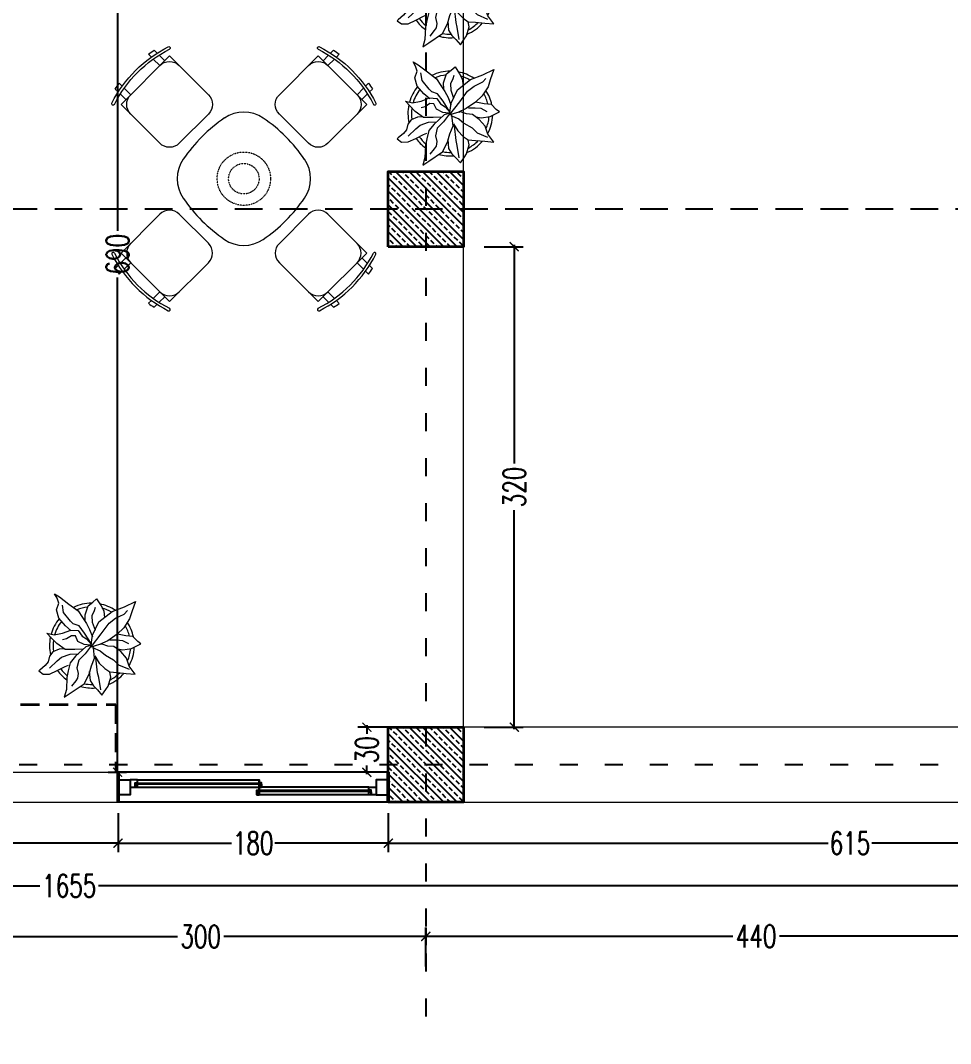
# Model space of a CAD drawing. Header units: centimetres. Extents: x -3207095 to 15275363, y -32656 to 4798027.
# Drawn here: x 682702 to 683321, y 4436656 to 4437338 of the extents above; entities that cross this region are included whole.
import ezdxf

# ---------------------------------------------------------------- set-up
doc = ezdxf.new("R2010")
doc.units = ezdxf.units.CM
for name, pattern in [('ACAD_ISO03W100', [30, 12, -18]), ('DASHED', [19.05, 12.7, -6.35]), ('DUZ', [500, 500]), ('HIDDEN', [0.375, 0.25, -0.125])]:
    doc.linetypes.add(name, pattern=pattern)
doc.layers.get('0').update_dxf_attribs({"color": 1, "linetype": 'DUZ'})
for name, color, linetype in [('AGAC', 116, 'Continuous'), ('DIM', 1, 'DUZ'), ('KOLTAR_F', 145, 'Continuous'), ('PEN', 161, 'Continuous')]:
    doc.layers.add(name, color=color, linetype=linetype)
for name, color, linetype, lineweight in [('cam', 143, 'Continuous', 20), ('DUV', 220, 'Continuous', 50), ('DUVAR', 7, 'Continuous', 35), ('Fix. Furniture', 144, 'Continuous', 9), ('gor25', 142, 'Continuous', 25), ('iç duvar', 7, 'Continuous', 50), ('KOLON_F', 3, 'Continuous', 35), ('Wall', 7, 'Continuous', 35)]:
    doc.layers.add(name, color=color, linetype=linetype, lineweight=lineweight)
doc.styles.add('ATT', font='romans.shx')
doc.styles.add('DIM', font='ROMANSTW.SHX', dxfattribs={"width": 0.7})
doc.dimstyles.new('1_100', dxfattribs={"dimtxt": 15, "dimasz": 6, "dimexe": 6, "dimexo": 0, "dimgap": 2, "dimtad": 0, "dimdec": 1, "dimzin": 11, "dimdsep": 46, "dimtxsty": 'DIM', "dimblk": 'ARCHTICK', "dimcen": 3, "dimdle": 1.25, "dimclrt": 2, "dimadec": 0, "dimazin": 0, "dimtfac": 1.25, "dimtdec": 1, "dimtix": 1, "dimtofl": 0, "dimtmove": 1, "dimatfit": 3, "dimldrblk": 'ARCHTICK', "dimfxl": 20, "dimfxlon": 1, "dimtolj": 1, "dimtzin": 0, "dimarcsym": 0})

# ---------------------------------------------------------------- blocks, each defined once
blk = doc.blocks.new('_ArchTick')
at = {"color": 0, "linetype": 'ByBlock', "const_width": 0.15}
blk.add_lwpolyline([(-0.5, -0.5), (0.5, 0.5)], dxfattribs=at)
blk = doc.blocks.new('*D5577')
at = {"layer": 'Defpoints', "color": 0, "linetype": 'Continuous', "lineweight": 5, "transparency": 16777216}
for p in [(682946.79, 4439774.74), (682766.79, 4439756.93), (682946.79, 0)]:
    blk.add_point(p, dxfattribs=at)
at = {"layer": 'DIM', "color": 0, "linetype": 'Continuous', "lineweight": -2, "transparency": 16777216}
for p, q in [((682766.79, 4439756.93), (682766.79, 4439780.74)), ((682946.79, 4439754.74), (682946.79, 4439780.74)), ((682765.54, 4439774.74), (682842.29, 4439774.74)), ((682948.04, 4439774.74), (682871.29, 4439774.74))]:
    blk.add_line(p, q, dxfattribs=at)
at = {"layer": 'DIM', "color": 0, "linetype": 'Continuous', "lineweight": -2, "transparency": 16777216, "xscale": 6, "yscale": 6, "zscale": 6, "rotation": 180}
blk.add_blockref('_ArchTick', (682766.79, 4439774.74), dxfattribs=at)
at = {"layer": 'DIM', "color": 0, "linetype": 'Continuous', "lineweight": -2, "transparency": 16777216, "xscale": 6, "yscale": 6, "zscale": 6}
blk.add_blockref('_ArchTick', (682946.79, 4439774.74), dxfattribs=at)
at = {"layer": 'DIM', "color": 2, "linetype": 'Continuous', "lineweight": 5, "transparency": 16777216, "insert": (682856.79, 4439774.74), "char_height": 15, "attachment_point": 5, "style": 'DIM'}
blk.add_mtext('\\A1;180', dxfattribs=at)
blk = doc.blocks.new('*D4526')
at = {"layer": 'Defpoints', "color": 0, "linetype": 'Continuous', "lineweight": 5, "transparency": 16777216}
for p in [(681906.79, 4436816.93), (682766.79, 4436816.93), (682766.79, 4436789.69)]:
    blk.add_point(p, dxfattribs=at)
at = {"layer": 'DIM', "color": 0, "linetype": 'Continuous', "lineweight": -2, "transparency": 16777216}
for p, q in [((681906.79, 4436809.69), (681906.79, 4436783.69)), ((682766.79, 4436809.69), (682766.79, 4436783.69)), ((681905.54, 4436789.69), (682321.29, 4436789.69)), ((682768.04, 4436789.69), (682352.29, 4436789.69))]:
    blk.add_line(p, q, dxfattribs=at)
at = {"layer": 'DIM', "color": 0, "linetype": 'Continuous', "lineweight": -2, "transparency": 16777216, "xscale": 6, "yscale": 6, "zscale": 6, "rotation": 180}
blk.add_blockref('_ArchTick', (681906.79, 4436789.69), dxfattribs=at)
at = {"layer": 'DIM', "color": 0, "linetype": 'Continuous', "lineweight": -2, "transparency": 16777216, "xscale": 6, "yscale": 6, "zscale": 6}
blk.add_blockref('_ArchTick', (682766.79, 4436789.69), dxfattribs=at)
at = {"layer": 'DIM', "color": 2, "linetype": 'Continuous', "lineweight": 5, "transparency": 16777216, "insert": (682336.79, 4436789.69), "char_height": 15, "attachment_point": 5, "style": 'DIM'}
blk.add_mtext('\\A1;860', dxfattribs=at)
blk = doc.blocks.new('*D5606')
at = {"layer": 'Defpoints', "color": 0, "linetype": 'Continuous', "lineweight": 5, "transparency": 16777216}
for p in [(682766.79, 4436816.93), (682946.79, 4436816.93), (682946.79, 4436789.69)]:
    blk.add_point(p, dxfattribs=at)
at = {"layer": 'DIM', "color": 0, "linetype": 'Continuous', "lineweight": -2, "transparency": 16777216}
for p, q in [((682766.79, 4436809.69), (682766.79, 4436783.69)), ((682946.79, 4436809.69), (682946.79, 4436783.69)), ((682765.54, 4436789.69), (682842.29, 4436789.69)), ((682948.04, 4436789.69), (682871.29, 4436789.69))]:
    blk.add_line(p, q, dxfattribs=at)
at = {"layer": 'DIM', "color": 0, "linetype": 'Continuous', "lineweight": -2, "transparency": 16777216, "xscale": 6, "yscale": 6, "zscale": 6, "rotation": 180}
blk.add_blockref('_ArchTick', (682766.79, 4436789.69), dxfattribs=at)
at = {"layer": 'DIM', "color": 0, "linetype": 'Continuous', "lineweight": -2, "transparency": 16777216, "xscale": 6, "yscale": 6, "zscale": 6}
blk.add_blockref('_ArchTick', (682946.79, 4436789.69), dxfattribs=at)
at = {"layer": 'DIM', "color": 2, "linetype": 'Continuous', "lineweight": 5, "transparency": 16777216, "insert": (682856.79, 4436789.69), "char_height": 15, "attachment_point": 5, "style": 'DIM'}
blk.add_mtext('\\A1;180', dxfattribs=at)
blk = doc.blocks.new('*D5607')
at = {"layer": 'Defpoints', "color": 0, "linetype": 'Continuous', "lineweight": 5, "transparency": 16777216}
for p in [(682946.79, 4436816.93), (683561.79, 4436816.93), (683561.79, 4436789.69)]:
    blk.add_point(p, dxfattribs=at)
at = {"layer": 'DIM', "color": 0, "linetype": 'Continuous', "lineweight": -2, "transparency": 16777216}
for p, q in [((682946.79, 4436809.69), (682946.79, 4436783.69)), ((683561.79, 4436809.69), (683561.79, 4436783.69)), ((682945.54, 4436789.69), (683239.79, 4436789.69)), ((683563.04, 4436789.69), (683268.79, 4436789.69))]:
    blk.add_line(p, q, dxfattribs=at)
at = {"layer": 'DIM', "color": 0, "linetype": 'Continuous', "lineweight": -2, "transparency": 16777216, "xscale": 6, "yscale": 6, "zscale": 6, "rotation": 180}
blk.add_blockref('_ArchTick', (682946.79, 4436789.69), dxfattribs=at)
at = {"layer": 'DIM', "color": 0, "linetype": 'Continuous', "lineweight": -2, "transparency": 16777216, "xscale": 6, "yscale": 6, "zscale": 6}
blk.add_blockref('_ArchTick', (683561.79, 4436789.69), dxfattribs=at)
at = {"layer": 'DIM', "color": 2, "linetype": 'Continuous', "lineweight": 5, "transparency": 16777216, "insert": (683254.29, 4436789.69), "char_height": 15, "attachment_point": 5, "style": 'DIM'}
blk.add_mtext('\\A1;615', dxfattribs=at)
blk = doc.blocks.new('*D4549')
at = {"layer": 'Defpoints', "color": 0, "linetype": 'Continuous', "lineweight": 5, "transparency": 16777216}
for p in [(681906.79, 4436783.69), (683561.79, 4436783.1), (683561.79, 4436761.27)]:
    blk.add_point(p, dxfattribs=at)
at = {"layer": 'DIM', "color": 0, "linetype": 'Continuous', "lineweight": -2, "transparency": 16777216}
for p, q in [((681906.79, 4436781.27), (681906.79, 4436755.27)), ((683561.79, 4436781.27), (683561.79, 4436755.27)), ((681905.54, 4436761.27), (682714.79, 4436761.27)), ((683563.04, 4436761.27), (682753.79, 4436761.27))]:
    blk.add_line(p, q, dxfattribs=at)
at = {"layer": 'DIM', "color": 0, "linetype": 'Continuous', "lineweight": -2, "transparency": 16777216, "xscale": 6, "yscale": 6, "zscale": 6, "rotation": 180}
blk.add_blockref('_ArchTick', (681906.79, 4436761.27), dxfattribs=at)
at = {"layer": 'DIM', "color": 0, "linetype": 'Continuous', "lineweight": -2, "transparency": 16777216, "xscale": 6, "yscale": 6, "zscale": 6}
blk.add_blockref('_ArchTick', (683561.79, 4436761.27), dxfattribs=at)
at = {"layer": 'DIM', "color": 2, "linetype": 'Continuous', "lineweight": 5, "transparency": 16777216, "insert": (682734.29, 4436761.27), "char_height": 15, "attachment_point": 5, "style": 'DIM'}
blk.add_mtext('\\A1;1655', dxfattribs=at)
blk = doc.blocks.new('*D5638')
at = {"layer": 'Defpoints', "color": 0, "linetype": 'Continuous', "lineweight": 5, "transparency": 16777216}
for p in [(682671.79, 4436733.23), (682971.79, 4436727.51), (682971.79, 4436679.07)]:
    blk.add_point(p, dxfattribs=at)
at = {"layer": 'DIM', "color": 0, "linetype": 'Continuous', "lineweight": -2, "transparency": 16777216}
for p, q in [((682671.79, 4436733.23), (682671.79, 4436721.51)), ((682971.79, 4436707.51), (682971.79, 4436733.51)), ((682670.54, 4436727.51), (682806.29, 4436727.51)), ((682973.04, 4436727.51), (682837.29, 4436727.51))]:
    blk.add_line(p, q, dxfattribs=at)
at = {"layer": 'DIM', "color": 0, "linetype": 'Continuous', "lineweight": -2, "transparency": 16777216, "xscale": 6, "yscale": 6, "zscale": 6, "rotation": 180}
blk.add_blockref('_ArchTick', (682671.79, 4436727.51), dxfattribs=at)
at = {"layer": 'DIM', "color": 0, "linetype": 'Continuous', "lineweight": -2, "transparency": 16777216, "xscale": 6, "yscale": 6, "zscale": 6}
blk.add_blockref('_ArchTick', (682971.79, 4436727.51), dxfattribs=at)
at = {"layer": 'DIM', "color": 2, "linetype": 'Continuous', "lineweight": 5, "transparency": 16777216, "insert": (682821.79, 4436727.51), "char_height": 15, "attachment_point": 5, "style": 'DIM'}
blk.add_mtext('\\A1;300', dxfattribs=at)
blk = doc.blocks.new('*D5639')
at = {"layer": 'Defpoints', "color": 0, "linetype": 'Continuous', "lineweight": 5, "transparency": 16777216}
for p in [(682971.79, 4436733.23), (683411.79, 4436727.72), (683411.79, 4436679.07)]:
    blk.add_point(p, dxfattribs=at)
at = {"layer": 'DIM', "color": 0, "linetype": 'Continuous', "lineweight": -2, "transparency": 16777216}
for p, q in [((682971.79, 4436733.23), (682971.79, 4436721.72)), ((683411.79, 4436707.72), (683411.79, 4436733.72)), ((682970.54, 4436727.72), (683176.29, 4436727.72)), ((683413.04, 4436727.72), (683207.29, 4436727.72))]:
    blk.add_line(p, q, dxfattribs=at)
at = {"layer": 'DIM', "color": 0, "linetype": 'Continuous', "lineweight": -2, "transparency": 16777216, "xscale": 6, "yscale": 6, "zscale": 6, "rotation": 180}
blk.add_blockref('_ArchTick', (682971.79, 4436727.72), dxfattribs=at)
at = {"layer": 'DIM', "color": 0, "linetype": 'Continuous', "lineweight": -2, "transparency": 16777216, "xscale": 6, "yscale": 6, "zscale": 6}
blk.add_blockref('_ArchTick', (683411.79, 4436727.72), dxfattribs=at)
at = {"layer": 'DIM', "color": 2, "linetype": 'Continuous', "lineweight": 5, "transparency": 16777216, "insert": (683191.79, 4436727.72), "char_height": 15, "attachment_point": 5, "style": 'DIM'}
blk.add_mtext('\\A1;440', dxfattribs=at)
blk = doc.blocks.new('*D5642')
at = {"layer": 'Defpoints', "color": 0, "linetype": 'Continuous', "lineweight": 5, "transparency": 16777216}
for p in [(682932.49, 4436866.93), (682946.79, 4436866.93), (682946.79, 4436836.93)]:
    blk.add_point(p, dxfattribs=at)
at = {"layer": 'DIM', "color": 0, "linetype": 'Continuous', "lineweight": -2, "transparency": 16777216}
for p, q in [((682932.49, 4436868.18), (682932.49, 4436862.43)), ((682946.79, 4436866.93), (682926.49, 4436866.93)), ((682932.49, 4436835.68), (682932.49, 4436841.43)), ((682946.79, 4436836.93), (682926.49, 4436836.93))]:
    blk.add_line(p, q, dxfattribs=at)
at = {"layer": 'DIM', "color": 0, "linetype": 'Continuous', "lineweight": -2, "transparency": 16777216, "xscale": 6, "yscale": 6, "zscale": 6}
for p, rotation in [((682932.49, 4436866.93), 90), ((682932.49, 4436836.93), 270)]:
    blk.add_blockref('_ArchTick', p, dxfattribs=dict(at, rotation=rotation))
at = {"layer": 'DIM', "color": 2, "linetype": 'Continuous', "lineweight": 5, "transparency": 16777216, "insert": (682932.49, 4436851.93), "char_height": 15, "attachment_point": 5, "rotation": 90, "style": 'DIM'}
blk.add_mtext('\\A1;30', dxfattribs=at)
blk = doc.blocks.new('*D4582')
at = {"layer": 'Defpoints', "color": 0, "linetype": 'Continuous', "lineweight": 5, "transparency": 16777216}
for p in [(682741.79, 4437526.93), (682760.27, 4436836.93), (682766.46, 4436836.93)]:
    blk.add_point(p, dxfattribs=at)
at = {"layer": 'DIM', "color": 0, "linetype": 'Continuous', "lineweight": -2, "transparency": 16777216}
for p, q in [((682746.46, 4437526.93), (682772.46, 4437526.93)), ((682766.46, 4437528.18), (682766.46, 4437197.43)), ((682766.46, 4436835.68), (682766.46, 4437166.43)), ((682760.27, 4436836.93), (682772.46, 4436836.93))]:
    blk.add_line(p, q, dxfattribs=at)
at = {"layer": 'DIM', "color": 0, "linetype": 'Continuous', "lineweight": -2, "transparency": 16777216, "xscale": 6, "yscale": 6, "zscale": 6}
for p, rotation in [((682766.46, 4437526.93), 90), ((682766.46, 4436836.93), 270)]:
    blk.add_blockref('_ArchTick', p, dxfattribs=dict(at, rotation=rotation))
at = {"layer": 'DIM', "color": 2, "linetype": 'Continuous', "lineweight": 5, "transparency": 16777216, "insert": (682766.46, 4437181.93), "char_height": 15, "attachment_point": 5, "rotation": 90, "style": 'DIM'}
blk.add_mtext('\\A1;690', dxfattribs=at)
blk = doc.blocks.new('A$C3A257523')
for p, q in [((77.4, 593.5), (77.4, 593.5)), ((117.9, 546.8), (517.9, 546.8)), ((117.9, 46.8), (117.9, 546.8)), ((39.9, 496.8), (9.3, 496.8)), ((117.9, 496.8), (60.4, 496.8)), ((30.4, 446.8), (0, 446.8)), ((117.9, 446.8), (50.7, 446.8)), ((617.9, 446.8), (617.9, 146.8)), ((30.4, 146.8), (0, 146.8)), ((39.9, 96.8), (9.3, 96.8)), ((117.9, 146.8), (50.7, 146.8)), ((117.9, 96.8), (60.4, 96.8)), ((517.9, 46.8), (117.9, 46.8)), ((77.4, 0), (77.4, 0))]:
    blk.add_line(p, q)
for centre, radius, start, end in [((949.9, 296.8), 931.7, 161.83805, 198.16195), ((949.9, 296.8), 911.7, 161.83805, 198.16195), ((74.1, 584.1), 10, 71.2164, 161.83805), ((74.1, 584.1), 10, 341.83805, 71.2164), ((217.9, 446.8), 100, 90, 180), ((517.9, 446.8), 100, 0, 90), ((949.9, 296.8), 961.7, 167.99678, 171.02665), ((949.9, 296.8), 961.7, 188.97335, 192.00322), ((217.9, 146.8), 100, 180, 270), ((517.9, 146.8), 100, 270, 0), ((74.1, 9.5), 10, 198.16195, 288.7836), ((74.1, 9.5), 10, 288.7836, 18.16195)]:
    blk.add_arc(centre, radius, start, end)
blk = doc.blocks.new('dfshsdfhsdhsdfh')
at = {"layer": 'Fix. Furniture', "linetype": 'HIDDEN', "ltscale": 0.02}
for radius in [7, 4]:
    blk.add_circle((59672.86, 2781.15), radius, dxfattribs=at)
at = {"layer": 'Fix. Furniture', "ltscale": 0.02}
for centre, radius, start, end in [((59666.86, 2787.14), 9, 100.4699, 169.5301), ((59672.86, 2755.21), 41.49, 79.325, 100.6032), ((59678.86, 2787.14), 9, 10.4699, 79.5208), ((59698.8, 2781.15), 41.49, 169.3968, 190.675), ((59646.93, 2781.15), 41.49, 349.325, 10.6032), ((59666.86, 2775.15), 9, 190.4792, 259.5301), ((59678.86, 2775.15), 9, 280.4792, 349.5208), ((59672.86, 2807.08), 41.49, 259.3968, 280.675)]:
    blk.add_arc(centre, radius, start, end, dxfattribs=at)
blk = doc.blocks.new('12PPLT12')
at = {"color": 0, "linetype": 'ByBlock'}
for p, q in [((-0.034, 0.694), (-0.032, 0.751)), ((-0.032, 0.751), (-0.002, 0.689)), ((-0.116, 0.583), (-0.05, 0.632)), ((-0.05, 0.632), (-0.034, 0.694)), ((-0.002, 0.689), (0.044, 0.559)), ((-0.148, 0.486), (-0.116, 0.583)), ((-0.132, 0.367), (-0.148, 0.486)), ((-0.064, 0.51), (-0.026, 0.591)), ((-0.05, 0.38), (-0.064, 0.51)), ((0.044, 0.559), (0.09, 0.432)), ((-0.349, 0.334), (-0.362, 0.415)), ((-0.362, 0.415), (-0.303, 0.35)), ((-0.108, 0.279), (-0.132, 0.367)), ((-0.043, 0.334), (-0.05, 0.38)), ((0.09, 0.432), (0.09, 0.339)), ((0.134, 0.347), (0.22, 0.415)), ((0.22, 0.415), (0.291, 0.421)), ((0.291, 0.421), (0.35, 0.429)), ((0.35, 0.429), (0.348, 0.331)), ((-0.332, 0.247), (-0.349, 0.334)), ((-0.289, 0.136), (-0.332, 0.247)), ((-0.303, 0.35), (-0.208, 0.312)), ((-0.205, 0.231), (-0.251, 0.247)), ((-0.208, 0.312), (-0.105, 0.29)), ((-0.105, 0.29), (-0.037, 0.236)), ((0.003, 0.279), (-0.043, 0.334)), ((0.009, 0.169), (0.003, 0.279)), ((0.09, 0.253), (0.082, 0.174)), ((0.09, 0.339), (0.09, 0.253)), ((0.093, 0.282), (0.134, 0.347)), ((0.193, 0.293), (0.155, 0.228)), ((0.25, 0.328), (0.193, 0.293)), ((0.28, 0.353), (0.25, 0.328)), ((0.342, 0.266), (0.304, 0.19)), ((0.348, 0.331), (0.342, 0.266)), ((-0.536, 0.125), (-0.59, 0.109)), ((-0.487, 0.171), (-0.536, 0.125)), ((-0.425, 0.193), (-0.487, 0.171)), ((-0.346, 0.179), (-0.425, 0.193)), ((-0.292, 0.149), (-0.346, 0.179)), ((-0.194, 0.074), (-0.289, 0.136)), ((-0.137, 0.231), (-0.205, 0.231)), ((-0.097, 0.204), (-0.137, 0.231)), ((-0.11, 0.133), (-0.097, 0.204)), ((-0.069, 0.06), (-0.11, 0.133)), ((-0.037, 0.236), (-0.034, 0.158)), ((-0.034, 0.158), (-0.007, 0.101)), ((0.006, 0.027), (0.009, 0.169)), ((0.082, 0.174), (0.061, 0.082)), ((0.074, 0.098), (0.223, 0.188)), ((0.155, 0.228), (0.131, 0.13)), ((0.223, 0.188), (0.421, 0.204)), ((0.421, 0.204), (0.573, 0.171)), ((0.573, 0.171), (0.716, 0.152)), ((0.716, 0.152), (0.613, 0.074)), ((-0.671, 0.098), (-0.687, 0.095)), ((-0.687, 0.095), (-0.666, 0.036)), ((-0.59, 0.109), (-0.671, 0.098)), ((-0.666, 0.036), (-0.601, -0.005)), ((-0.563, 0.052), (-0.441, 0.074)), ((-0.441, 0.074), (-0.373, 0.084)), ((-0.373, 0.084), (-0.27, 0.057)), ((-0.229, 0.003), (-0.324, -0.027)), ((-0.27, 0.057), (-0.186, 0.006)), ((-0.069, 0.027), (-0.229, 0.003)), ((-0.108, 0.019), (-0.194, 0.074)), ((-0.01, 0.003), (-0.121, -0.038)), ((-0.01, 0.014), (-0.069, 0.06)), ((-0.002, 0.006), (-0.069, 0.027)), ((-0.018, -0.008), (0.074, 0.098)), ((-0.01, -0.005), (0.169, 0.055)), ((0.003, 0.017), (-0.01, 0.014)), ((0.003, -0.029), (-0.01, 0.003)), ((-0.007, 0.101), (0.003, 0.017)), ((0.169, 0.055), (0.315, 0.109)), ((0.315, 0.109), (0.413, 0.117)), ((0.413, 0.117), (0.524, 0.101)), ((0.545, 0.017), (0.429, -0.032)), ((0.524, 0.101), (0.578, 0.114)), ((0.613, 0.074), (0.545, 0.017)), ((-0.601, -0.005), (-0.503, -0.021)), ((-0.503, -0.021), (-0.4, -0.032)), ((-0.395, -0.094), (-0.452, -0.152)), ((-0.4, -0.032), (-0.357, -0.04)), ((-0.324, -0.027), (-0.395, -0.094)), ((-0.224, -0.059), (-0.292, -0.122)), ((-0.121, -0.038), (-0.224, -0.059)), ((-0.053, -0.14), (0.003, -0.029)), ((0.082, -0.038), (-0.018, -0.008)), ((-0.007, -0.024), (0.05, -0.105)), ((0.05, -0.105), (0.071, -0.181)), ((0.188, -0.054), (0.082, -0.038)), ((0.112, -0.051), (0.09, -0.043)), ((0.155, -0.108), (0.112, -0.051)), ((0.212, -0.152), (0.155, -0.108)), ((0.323, -0.051), (0.188, -0.054)), ((0.215, -0.062), (0.282, -0.103)), ((0.282, -0.103), (0.334, -0.146)), ((0.429, -0.032), (0.323, -0.051)), ((0.396, -0.124), (0.326, -0.054)), ((-0.452, -0.152), (-0.536, -0.268)), ((-0.387, -0.241), (-0.465, -0.268)), ((-0.352, -0.227), (-0.387, -0.241)), ((-0.316, -0.187), (-0.352, -0.227)), ((-0.292, -0.122), (-0.316, -0.187)), ((-0.193, -0.236), (-0.244, -0.33)), ((-0.213, -0.263), (-0.135, -0.195)), ((-0.135, -0.195), (-0.053, -0.14)), ((-0.119, -0.304), (-0.04, -0.148)), ((-0.037, -0.122), (-0.04, -0.219)), ((-0.04, -0.219), (-0.021, -0.308)), ((0.071, -0.181), (0.12, -0.282)), ((0.247, -0.246), (0.212, -0.152)), ((0.234, -0.2), (0.277, -0.241)), ((0.277, -0.241), (0.372, -0.287)), ((0.334, -0.146), (0.372, -0.217)), ((0.464, -0.176), (0.396, -0.124)), ((0.48, -0.257), (0.464, -0.176)), ((-0.536, -0.268), (-0.606, -0.328)), ((-0.606, -0.328), (-0.522, -0.328)), ((-0.522, -0.328), (-0.324, -0.325)), ((-0.324, -0.325), (-0.213, -0.263)), ((-0.244, -0.33), (-0.247, -0.406)), ((-0.199, -0.494), (-0.139, -0.358)), ((-0.139, -0.358), (-0.119, -0.304)), ((-0.021, -0.308), (0.006, -0.376)), ((0.12, -0.282), (0.139, -0.363)), ((0.236, -0.444), (0.261, -0.349)), ((0.261, -0.349), (0.247, -0.246)), ((0.372, -0.287), (0.494, -0.301)), ((0.494, -0.301), (0.48, -0.257)), ((-0.247, -0.406), (-0.233, -0.471)), ((-0.233, -0.471), (-0.222, -0.551)), ((-0.102, -0.503), (-0.017, -0.432)), ((-0.017, -0.432), (0.003, -0.378)), ((0.006, -0.376), (0.074, -0.428)), ((0.074, -0.428), (0.158, -0.496)), ((0.139, -0.363), (0.212, -0.474)), ((0.242, -0.561), (0.236, -0.444)), ((-0.222, -0.551), (-0.148, -0.522)), ((-0.148, -0.522), (-0.102, -0.503)), ((0.158, -0.496), (0.242, -0.561))]:
    blk.add_line(p, q, dxfattribs=at)
for radius, start, end in [(0.5, 56.9563, 82.295), (0.5, 107.123, 130.9816), (0.458, 107.9864, 130.5771), (0.458, 62.6899, 79.5345), (0.5, 134.8021, 159.1804), (0.458, 138.4756, 155.3347), (0.458, 26.2761, 41.1349), (0.5, 22.9768, 45.8473), (0.5, 182.503, 200.4563), (0.458, 183.2699, 197.4002), (0.458, 340.6559, 357.5057), (0.5, 338.5862, 359.7442), (0.5, 220.6606, 241.3393), (0.458, 225.0835, 237.5023), (0.5, 298.3455, 324.4541), (0.458, 303.3868, 322.0756), (0.5, 259.7038, 286.1281), (0.458, 264.1886, 282.4028)]:
    blk.add_arc((0, 0), radius, start, end, dxfattribs=at)
at = {"color": 0, "linetype": 'ByBlock', "style": 'ATT'}
for tag, p, flags in [('ITEM', (-1, -3.25), 3), ('ROOM_NUMBER', (-1, -4.583), 1)]:
    blk.add_attdef(tag, p, '', height=1, dxfattribs=dict(at, flags=flags))
blk = doc.blocks.new('*D5900')
at = {"layer": 'Defpoints', "color": 0, "linetype": 'Continuous', "lineweight": 5, "transparency": 16777216}
for p in [(682996.79, 4437186.93), (682996.79, 4436866.93), (683030.7, 4436866.93)]:
    blk.add_point(p, dxfattribs=at)
at = {"layer": 'DIM', "color": 0, "linetype": 'Continuous', "lineweight": -2, "transparency": 16777216}
for p, q in [((683030.7, 4437188.18), (683030.7, 4437042.43)), ((683010.7, 4437186.93), (683036.7, 4437186.93)), ((683030.7, 4436865.68), (683030.7, 4437011.43)), ((683010.7, 4436866.93), (683036.7, 4436866.93))]:
    blk.add_line(p, q, dxfattribs=at)
at = {"layer": 'DIM', "color": 0, "linetype": 'Continuous', "lineweight": -2, "transparency": 16777216, "xscale": 6, "yscale": 6, "zscale": 6}
for p, rotation in [((683030.7, 4437186.93), 90), ((683030.7, 4436866.93), 270)]:
    blk.add_blockref('_ArchTick', p, dxfattribs=dict(at, rotation=rotation))
at = {"layer": 'DIM', "color": 2, "linetype": 'Continuous', "lineweight": 5, "transparency": 16777216, "insert": (683030.7, 4437026.93), "char_height": 15, "attachment_point": 5, "rotation": 90, "style": 'DIM'}
blk.add_mtext('\\A1;320', dxfattribs=at)

msp = doc.modelspace()

# ---------------------------------------------------------------- hatches: boundary and pattern name
at = {"layer": 'KOLTAR_F'}
h = msp.add_hatch(dxfattribs=at)
h.set_pattern_fill('ANSI33', color=256, angle=90, style=0)
h.set_pattern_definition([(135, (5187359.261, 3776603.4494), (-4.4901280605, -4.4901280605), []), (135, (5187359.261, 3776607.9395), (-4.4901280605, -4.4901280605), [3.175, -1.5875])])
h.paths.add_polyline_path([(682946.79, 4437186.93), (682946.79, 4437236.93), (682996.79, 4437236.93), (682996.79, 4437186.93)])
h = msp.add_hatch(dxfattribs=at)
h.set_pattern_fill('ANSI33', color=256, angle=90, style=0)
h.set_pattern_definition([(135, (5187359.261, 3776233.4494), (-4.4901280605, -4.4901280605), []), (135, (5187359.261, 3776237.9395), (-4.4901280605, -4.4901280605), [3.175, -1.5875])])
h.paths.add_polyline_path([(682946.79, 4436816.93), (682946.79, 4436866.93), (682996.79, 4436866.93), (682996.79, 4436816.93)])

# ---------------------------------------------------------------- linework, layer by layer
at = {"color": 232, "linetype": 'ACAD_ISO03W100'}
for p, q in [((682971.79, 4439926.16), (682971.79, 4436667.31)), ((685862.98, 4437211.93), (681754.42, 4437211.93)), ((686126.64, 4437211.93), (682018.08, 4437211.93)), ((685862.98, 4436841.93), (681754.42, 4436841.93))]:
    msp.add_line(p, q, dxfattribs=at)
at = {"layer": 'AGAC'}
for p, q in [((682946.79, 4436836.93), (682766.79, 4436836.93)), ((682946.79, 4436816.93), (682766.79, 4436816.93))]:
    msp.add_line(p, q, dxfattribs=at)
at = {"layer": 'cam'}
for p, q in [((682778.29, 4436829.93), (682862.29, 4436829.93)), ((682778.29, 4436829.43), (682862.29, 4436829.43)), ((682778.29, 4436828.93), (682862.29, 4436828.93)), ((682935.29, 4436824.93), (682859.29, 4436824.93)), ((682935.29, 4436824.43), (682859.29, 4436824.43)), ((682935.29, 4436823.93), (682859.29, 4436823.93))]:
    msp.add_line(p, q, dxfattribs=at)
at = {"layer": 'DUV'}
for p, q in [((682766.79, 4436816.93), (682766.79, 4436836.93)), ((682946.79, 4436816.93), (682946.79, 4436836.93))]:
    msp.add_line(p, q, dxfattribs=at)
at = {"layer": 'DUVAR', "linetype": 'DASHED'}
for p, q in [((682701.79, 4436881.93), (682765.37, 4436881.93)), ((682765.37, 4436881.93), (682765.37, 4436836.93))]:
    msp.add_line(p, q, dxfattribs=at)
at = {"layer": 'DUVAR'}
for p, q in [((682766.79, 4436816.93), (682766.79, 4436836.93)), ((682946.79, 4436816.93), (682946.79, 4436836.93))]:
    msp.add_line(p, q, dxfattribs=at)
at = {"layer": 'gor25'}
for p, q in [((682779.79, 4436831.93), (682860.79, 4436831.93)), ((682779.79, 4436826.93), (682860.79, 4436826.93)), ((682933.79, 4436826.93), (682860.79, 4436826.93)), ((682933.79, 4436821.93), (682860.79, 4436821.93))]:
    msp.add_line(p, q, dxfattribs=at)
at = {"layer": 'iç duvar', "color": 7, "lineweight": 18}
for p, q in [((682476.79, 4436836.93), (682766.79, 4436836.93)), ((682476.79, 4436816.93), (682741.79, 4436816.93)), ((682741.79, 4436816.93), (682766.79, 4436816.93)), ((682996.79, 4436816.93), (683581.79, 4436816.93))]:
    msp.add_line(p, q, dxfattribs=at)
at = {"layer": 'iç duvar', "color": 7, "linetype": 'Continuous', "lineweight": 5}
msp.add_lwpolyline([(683581.79, 4436866.93), (682996.79, 4436866.93), (682996.79, 4437926.93), (684566.79, 4437926.93), (684566.79, 4436866.93), (683981.79, 4436866.93)], dxfattribs=at)
at = {"layer": 'KOLON_F'}
for points in [[(682946.79, 4437186.93), (682946.79, 4437236.93), (682996.79, 4437236.93), (682996.79, 4437186.93)], [(682946.79, 4436816.93), (682946.79, 4436866.93), (682996.79, 4436866.93), (682996.79, 4436816.93)]]:
    msp.add_lwpolyline(points, close=True, dxfattribs=at)
at = {"layer": 'PEN'}
for points in [[(682774.79, 4436831.93), (682774.79, 4436831.93), (682774.79, 4436821.93), (682766.79, 4436821.93), (682766.79, 4436821.93), (682766.79, 4436831.93), (682766.79, 4436831.93), (682766.79, 4436831.93), (682774.79, 4436831.93)], [(682774.79, 4436831.93), (682774.79, 4436831.93), (682774.79, 4436826.93), (682778.29, 4436826.93), (682778.29, 4436828.93), (682778.29, 4436829.93), (682779.79, 4436829.93), (682779.79, 4436831.93), (682774.79, 4436831.93)], [(682778.29, 4436826.93), (682779.79, 4436826.93), (682779.79, 4436828.93), (682778.29, 4436828.93)], [(682860.79, 4436831.93), (682860.79, 4436831.93), (682860.79, 4436826.93), (682862.29, 4436826.93), (682862.29, 4436828.93), (682862.29, 4436829.93), (682860.79, 4436829.93), (682860.79, 4436831.93), (682860.79, 4436831.93)], [(682862.29, 4436826.93), (682860.79, 4436826.93), (682860.79, 4436828.93), (682862.29, 4436828.93)], [(682938.79, 4436831.93), (682938.79, 4436831.93), (682938.79, 4436821.93), (682946.79, 4436821.93), (682946.79, 4436821.93), (682946.79, 4436831.93), (682946.79, 4436831.93), (682946.79, 4436831.93), (682938.79, 4436831.93)], [(682860.79, 4436826.93), (682860.79, 4436826.93), (682860.79, 4436821.93), (682859.29, 4436821.93), (682859.29, 4436823.93), (682859.29, 4436824.93), (682860.79, 4436824.93), (682860.79, 4436826.93), (682860.79, 4436826.93)], [(682859.29, 4436821.93), (682860.79, 4436821.93), (682860.79, 4436823.93), (682859.29, 4436823.93)], [(682938.79, 4436826.93), (682938.79, 4436826.93), (682938.79, 4436821.93), (682935.29, 4436821.93), (682935.29, 4436823.93), (682935.29, 4436824.93), (682933.79, 4436824.93), (682933.79, 4436826.93), (682938.79, 4436826.93)], [(682935.29, 4436821.93), (682933.79, 4436821.93), (682933.79, 4436823.93), (682935.29, 4436823.93)]]:
    msp.add_lwpolyline(points, close=True, dxfattribs=at)

# ---------------------------------------------------------------- block references
at = {"layer": 'Fix. Furniture'}
for name, p, xscale, yscale, zscale, rotation in [('12PPLT12', (682988.12, 4437354.31), 56.47957675865443, 56.47957675865443, 56.47957675865443, 33.40178733118382), ('12PPLT12', (682988.12, 4437275.57), 56.47957675865443, 56.47957675865443, 56.47957675865443, 33.40178733118382), ('A$C3A257523', (682796.49, 4437324.66), -0.09144018289192588, 0.09144018289192588, 0.09144018289192585, 134.9999999999999), ('A$C3A257523', (682943.06, 4437286.28), -0.09144018289192588, 0.09144018289192588, 0.09144018289192585, 45), ('A$C3A257523', (682796.49, 4437139.72), 0.09144018289192588, 0.09144018289192588, 0.09144018289192588, 45), ('A$C3A257523', (682943.06, 4437178.09), 0.09144018289192586, 0.09144018289192586, 0.09144018289192586, 135), ('12PPLT12', (682749.36, 4436921.24), 56.47957675865443, 56.47957675865443, 56.47957675865443, 33.40178733118382)]:
    msp.add_blockref(name, p, dxfattribs=dict(at, xscale=xscale, yscale=yscale, zscale=zscale, rotation=rotation))
at = {"layer": 'Wall', "xscale": 2.540005080331274, "yscale": 2.540005080331274, "zscale": 2.540005080331274, "rotation": 45}
msp.add_blockref('dfshsdfhsdhsdfh', (580669.95, 4325061.37), dxfattribs=at)

# ---------------------------------------------------------------- dimensions: what is measured, and where the dimension line sits
at = {"layer": 'DIM', "linetype": 'Continuous', "lineweight": 5}
for base, p1, p2, picture, middle in [((682946.79, 4439774.74), (682766.79, 4439756.93), (682946.79, 0), '*D5577', (682856.79, 4439774.74)), ((682766.79, 4436789.69), (681906.79, 4436816.93), (682766.79, 4436816.93), '*D4526', (682336.79, 4436789.69)), ((682946.79, 4436789.69), (682766.79, 4436816.93), (682946.79, 4436816.93), '*D5606', (682856.79, 4436789.69)), ((683561.79, 4436789.69), (682946.79, 4436816.93), (683561.79, 4436816.93), '*D5607', (683254.29, 4436789.69)), ((683561.79, 4436761.27), (681906.79, 4436783.69), (683561.79, 4436783.1), '*D4549', (682734.29, 4436761.27)), ((682971.79, 4436727.51), (682671.79, 4436733.23), (682971.79, 4436679.07), '*D5638', (682821.79, 4436727.51)), ((683411.79, 4436727.72), (682971.79, 4436733.23), (683411.79, 4436679.07), '*D5639', (683191.79, 4436727.72))]:
    dim = msp.add_linear_dim(base=base, p1=p1, p2=p2, dimstyle='1_100', dxfattribs=at)
    dim.commit()
    dim.dimension.update_dxf_attribs({"geometry": picture, "text_midpoint": middle})
for base, p1, p2, picture, middle in [((682766.46, 4436836.93), (682741.79, 4437526.93), (682760.27, 4436836.93), '*D4582', (682766.46, 4437181.93)), ((682932.49, 4436866.93), (682946.79, 4436836.93), (682946.79, 4436866.93), '*D5642', (682932.49, 4436851.93))]:
    dim = msp.add_linear_dim(base=base, p1=p1, p2=p2, angle=90, dimstyle='1_100', dxfattribs=at)
    dim.commit()
    dim.dimension.update_dxf_attribs({"geometry": picture, "text_midpoint": middle})
dim = msp.add_aligned_dim(p1=(682996.79, 4437186.93), p2=(682996.79, 4436866.93), distance=33.91, dimstyle='1_100', dxfattribs=at)
dim.commit()
dim.dimension.update_dxf_attribs({"geometry": '*D5900', "text_midpoint": (683030.7, 4437026.93)})

doc.saveas('drawing.dxf')
